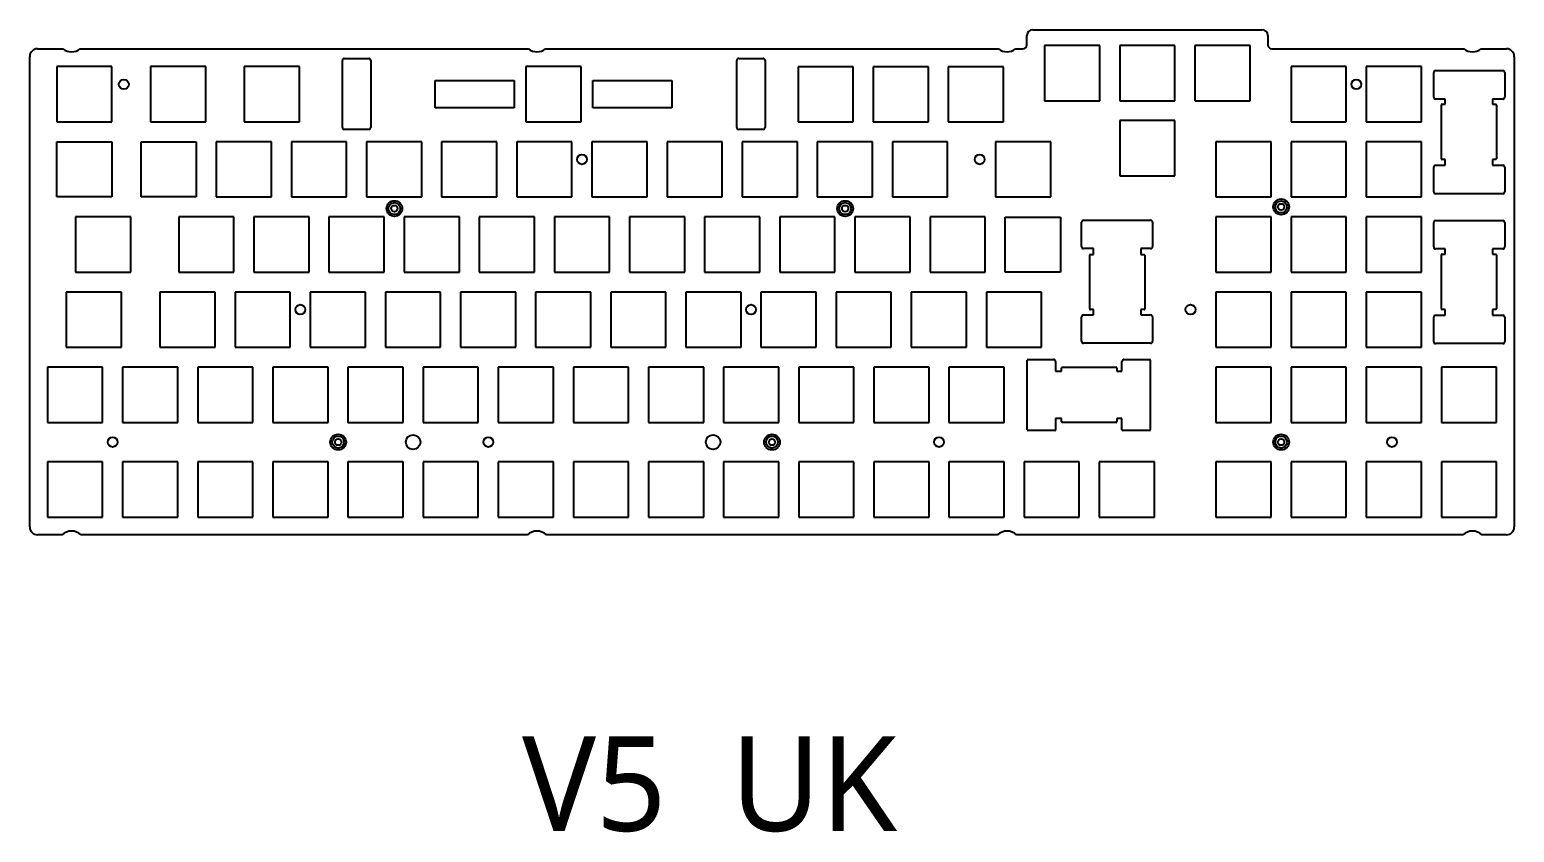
# Model space of a CAD drawing. Header units: millimetres. Extents: x -2394 to -1491, y -937 to 636.
# Drawn here: x -2173 to -1796.6, y 161.1 to 364.6 of the extents above; entities that cross this region are included whole.
import ezdxf

# ---------------------------------------------------------------- set-up
doc = ezdxf.new("R2010")
doc.units = ezdxf.units.MM
doc.header["$LTSCALE"] = 30.734
doc.layers.get('0').update_dxf_attribs({"linetype": 'CONTINUOUS'})
doc.layers.add('dim', color=82, linetype='CONTINUOUS', lineweight=9)
doc.styles.add('ROMANC', font='romanc.shx', dxfattribs={"bigfont": 'gbcbig.shx'})

msp = doc.modelspace()

# ---------------------------------------------------------------- linework, layer by layer
at = {"color": 7, "linetype": 'Continuous'}
for p, q in [((-1920.149, 360.745), (-1920.149, 363.085)), ((-1918.649, 364.585), (-1860.549, 364.585)), ((-1859.049, 363.085), (-1859.049, 360.745)), ((-2173.012, 238.545), (-2173.012, 357.745)), ((-2171.012, 359.745), (-2164.569, 359.745)), ((-2160.204, 359.745), (-2046.569, 359.745)), ((-2042.204, 359.745), (-1927.369, 359.745)), ((-1923.004, 359.745), (-1921.149, 359.745)), ((-1901.649, 360.585), (-1915.649, 360.585)), ((-1915.649, 360.585), (-1915.649, 346.585)), ((-1901.649, 346.585), (-1901.649, 360.585)), ((-1882.599, 360.585), (-1896.599, 360.585)), ((-1896.599, 360.585), (-1896.599, 346.585)), ((-1882.599, 346.585), (-1882.599, 360.585)), ((-1863.549, 360.585), (-1877.549, 360.585)), ((-1877.549, 360.585), (-1877.549, 346.585)), ((-1863.549, 346.585), (-1863.549, 360.585)), ((-1858.049, 359.745), (-1809.369, 359.745)), ((-1805.004, 359.745), (-1798.562, 359.745)), ((-1796.562, 357.745), (-1796.562, 238.545)), ((-2166.142, 355.245), (-2166.142, 341.245)), ((-2152.142, 355.245), (-2166.142, 355.245)), ((-2152.142, 341.245), (-2152.142, 355.245)), ((-2142.377, 355.245), (-2142.377, 341.245)), ((-2128.377, 355.245), (-2142.377, 355.245)), ((-2128.377, 341.245), (-2128.377, 355.245)), ((-2118.612, 355.245), (-2118.612, 341.245)), ((-2104.612, 355.245), (-2118.612, 355.245)), ((-2104.612, 341.245), (-2104.612, 355.245)), ((-2093.729, 339.803), (-2093.729, 356.803)), ((-2093.229, 357.303), (-2087.029, 357.303)), ((-2086.529, 356.803), (-2086.529, 339.803)), ((-2047.207, 355.245), (-2047.207, 341.245)), ((-2033.207, 355.245), (-2047.207, 355.245)), ((-2033.207, 341.245), (-2033.207, 355.245)), ((-1993.729, 339.803), (-1993.729, 356.803)), ((-1993.229, 357.303), (-1987.029, 357.303)), ((-1986.529, 356.803), (-1986.529, 339.803)), ((-1978.182, 355.195), (-1978.182, 341.195)), ((-1964.182, 355.195), (-1978.182, 355.195)), ((-1964.182, 341.195), (-1964.182, 355.195)), ((-1959.132, 355.195), (-1959.132, 341.195)), ((-1945.132, 355.195), (-1959.132, 355.195)), ((-1945.132, 341.195), (-1945.132, 355.195)), ((-1940.082, 355.195), (-1940.082, 341.195)), ((-1926.082, 355.195), (-1940.082, 355.195)), ((-1926.082, 341.195), (-1926.082, 355.195)), ((-1839.162, 355.245), (-1853.162, 355.245)), ((-1853.162, 355.245), (-1853.162, 341.245)), ((-1839.162, 341.245), (-1839.162, 355.245)), ((-1820.112, 355.245), (-1834.112, 355.245)), ((-1834.112, 355.245), (-1834.112, 341.245)), ((-1820.112, 341.245), (-1820.112, 355.245)), ((-1816.503, 354.204), (-1799.503, 354.204)), ((-2070.207, 344.745), (-2070.207, 351.745)), ((-2070.207, 351.745), (-2050.207, 351.745)), ((-2050.207, 351.745), (-2050.207, 344.745)), ((-2030.207, 344.745), (-2030.207, 351.745)), ((-2030.207, 351.745), (-2010.207, 351.745)), ((-2010.207, 351.745), (-2010.207, 344.745)), ((-1817.003, 347.504), (-1817.003, 353.704)), ((-1799.003, 353.704), (-1799.003, 347.504)), ((-1915.649, 346.585), (-1901.649, 346.585)), ((-1896.599, 346.585), (-1882.599, 346.585)), ((-1877.549, 346.585), (-1863.549, 346.585)), ((-1814.062, 347.004), (-1816.503, 347.004)), ((-1814.062, 345.682), (-1814.062, 347.004)), ((-1799.503, 347.004), (-1802.062, 347.004)), ((-1802.062, 347.004), (-1802.062, 345.682)), ((-2050.207, 344.745), (-2070.207, 344.745)), ((-2010.207, 344.745), (-2030.207, 344.745)), ((-1815.062, 331.882), (-1815.062, 345.482)), ((-1814.862, 345.682), (-1814.062, 345.682)), ((-1802.062, 345.682), (-1801.262, 345.682)), ((-1801.062, 345.482), (-1801.062, 331.882)), ((-2166.142, 341.245), (-2152.142, 341.245)), ((-2142.377, 341.245), (-2128.377, 341.245)), ((-2118.612, 341.245), (-2104.612, 341.245)), ((-2087.029, 339.303), (-2093.229, 339.303)), ((-2047.207, 341.245), (-2033.207, 341.245)), ((-1987.029, 339.303), (-1993.229, 339.303)), ((-1978.182, 341.195), (-1964.182, 341.195)), ((-1959.132, 341.195), (-1945.132, 341.195)), ((-1940.082, 341.195), (-1926.082, 341.195)), ((-1882.599, 341.535), (-1896.599, 341.535)), ((-1896.599, 341.535), (-1896.599, 327.535)), ((-1882.599, 327.535), (-1882.599, 341.535)), ((-1853.162, 341.245), (-1839.162, 341.245)), ((-1834.112, 341.245), (-1820.112, 341.245)), ((-2166.142, 322.195), (-2166.142, 336.195)), ((-2166.142, 336.195), (-2152.142, 336.195)), ((-2152.142, 336.195), (-2152.142, 322.195)), ((-2144.757, 322.195), (-2144.757, 336.195)), ((-2144.757, 336.195), (-2130.757, 336.195)), ((-2130.757, 336.195), (-2130.757, 322.195)), ((-2125.707, 336.195), (-2125.707, 322.195)), ((-2111.707, 336.195), (-2125.707, 336.195)), ((-2111.707, 322.195), (-2111.707, 336.195)), ((-2106.657, 336.195), (-2106.657, 322.195)), ((-2092.657, 336.195), (-2106.657, 336.195)), ((-2092.657, 322.195), (-2092.657, 336.195)), ((-2087.607, 336.195), (-2087.607, 322.195)), ((-2073.607, 336.195), (-2087.607, 336.195)), ((-2073.607, 322.195), (-2073.607, 336.195)), ((-2068.557, 336.195), (-2068.557, 322.195)), ((-2054.557, 336.195), (-2068.557, 336.195)), ((-2054.557, 322.195), (-2054.557, 336.195)), ((-2049.507, 336.195), (-2049.507, 322.195)), ((-2035.507, 336.195), (-2049.507, 336.195)), ((-2035.507, 322.195), (-2035.507, 336.195)), ((-2030.457, 336.195), (-2030.457, 322.195)), ((-2016.457, 336.195), (-2030.457, 336.195)), ((-2016.457, 322.195), (-2016.457, 336.195)), ((-2011.407, 336.195), (-2011.407, 322.195)), ((-1997.407, 336.195), (-2011.407, 336.195)), ((-1997.407, 322.195), (-1997.407, 336.195)), ((-1992.357, 336.195), (-1992.357, 322.195)), ((-1978.357, 336.195), (-1992.357, 336.195)), ((-1978.357, 322.195), (-1978.357, 336.195)), ((-1973.307, 336.195), (-1973.307, 322.195)), ((-1959.307, 336.195), (-1973.307, 336.195)), ((-1959.307, 322.195), (-1959.307, 336.195)), ((-1954.257, 336.195), (-1954.257, 322.195)), ((-1940.257, 336.195), (-1954.257, 336.195)), ((-1940.257, 322.195), (-1940.257, 336.195)), ((-1914.112, 336.195), (-1928.112, 336.195)), ((-1928.112, 336.195), (-1928.112, 322.195)), ((-1914.112, 322.195), (-1914.112, 336.195)), ((-1858.212, 336.195), (-1872.212, 336.195)), ((-1872.212, 336.195), (-1872.212, 322.195)), ((-1858.212, 322.195), (-1858.212, 336.195)), ((-1839.162, 336.195), (-1853.162, 336.195)), ((-1853.162, 336.195), (-1853.162, 322.195)), ((-1839.162, 322.195), (-1839.162, 336.195)), ((-1820.112, 336.195), (-1834.112, 336.195)), ((-1834.112, 336.195), (-1834.112, 322.195)), ((-1820.112, 322.195), (-1820.112, 336.195)), ((-1814.062, 331.682), (-1814.862, 331.682)), ((-1814.062, 330.204), (-1814.062, 331.682)), ((-1801.262, 331.682), (-1802.062, 331.682)), ((-1802.062, 331.682), (-1802.062, 330.204)), ((-1896.599, 327.535), (-1882.599, 327.535)), ((-1817.003, 323.504), (-1817.003, 329.704)), ((-1816.503, 330.204), (-1814.062, 330.204)), ((-1802.062, 330.204), (-1799.503, 330.204)), ((-1799.003, 329.704), (-1799.003, 323.504)), ((-2152.142, 322.195), (-2166.142, 322.195)), ((-2130.757, 322.195), (-2144.757, 322.195)), ((-2125.707, 322.195), (-2111.707, 322.195)), ((-2106.657, 322.195), (-2092.657, 322.195)), ((-2087.607, 322.195), (-2073.607, 322.195)), ((-2068.557, 322.195), (-2054.557, 322.195)), ((-2049.507, 322.195), (-2035.507, 322.195)), ((-2030.457, 322.195), (-2016.457, 322.195)), ((-2011.407, 322.195), (-1997.407, 322.195)), ((-1992.357, 322.195), (-1978.357, 322.195)), ((-1973.307, 322.195), (-1959.307, 322.195)), ((-1954.257, 322.195), (-1940.257, 322.195)), ((-1928.112, 322.195), (-1914.112, 322.195)), ((-1872.212, 322.195), (-1858.212, 322.195)), ((-1853.162, 322.195), (-1839.162, 322.195)), ((-1834.112, 322.195), (-1820.112, 322.195)), ((-1799.503, 323.004), (-1816.503, 323.004)), ((-2161.362, 317.145), (-2161.362, 303.145)), ((-2147.362, 317.145), (-2161.362, 317.145)), ((-2147.362, 303.145), (-2147.362, 317.145)), ((-2135.217, 317.145), (-2135.217, 303.145)), ((-2121.217, 317.145), (-2135.217, 317.145)), ((-2121.217, 303.145), (-2121.217, 317.145)), ((-2116.167, 317.145), (-2116.167, 303.145)), ((-2102.167, 317.145), (-2116.167, 317.145)), ((-2102.167, 303.145), (-2102.167, 317.145)), ((-2097.117, 317.145), (-2097.117, 303.145)), ((-2083.117, 317.145), (-2097.117, 317.145)), ((-2083.117, 303.145), (-2083.117, 317.145)), ((-2078.067, 317.145), (-2078.067, 303.145)), ((-2064.067, 317.145), (-2078.067, 317.145)), ((-2064.067, 303.145), (-2064.067, 317.145)), ((-2059.017, 317.145), (-2059.017, 303.145)), ((-2045.017, 317.145), (-2059.017, 317.145)), ((-2045.017, 303.145), (-2045.017, 317.145)), ((-2039.967, 317.145), (-2039.967, 303.145)), ((-2025.967, 317.145), (-2039.967, 317.145)), ((-2025.967, 303.145), (-2025.967, 317.145)), ((-2020.917, 317.145), (-2020.917, 303.145)), ((-2006.917, 317.145), (-2020.917, 317.145)), ((-2006.917, 303.145), (-2006.917, 317.145)), ((-2001.867, 317.145), (-2001.867, 303.145)), ((-1987.867, 317.145), (-2001.867, 317.145)), ((-1987.867, 303.145), (-1987.867, 317.145)), ((-1982.817, 317.145), (-1982.817, 303.145)), ((-1968.817, 317.145), (-1982.817, 317.145)), ((-1968.817, 303.145), (-1968.817, 317.145)), ((-1963.767, 317.145), (-1963.767, 303.145)), ((-1949.767, 317.145), (-1963.767, 317.145)), ((-1949.767, 303.145), (-1949.767, 317.145)), ((-1930.717, 317.145), (-1944.717, 317.145)), ((-1944.717, 317.145), (-1944.717, 303.145)), ((-1930.717, 303.145), (-1930.717, 317.145)), ((-1925.667, 317.095), (-1911.667, 317.095)), ((-1925.667, 303.095), (-1925.667, 317.095)), ((-1911.667, 317.095), (-1911.667, 303.095)), ((-1905.792, 316.295), (-1888.792, 316.295)), ((-1858.212, 317.145), (-1872.212, 317.145)), ((-1872.212, 317.145), (-1872.212, 303.145)), ((-1858.212, 303.145), (-1858.212, 317.145)), ((-1839.162, 317.145), (-1853.162, 317.145)), ((-1853.162, 317.145), (-1853.162, 303.145)), ((-1839.162, 303.145), (-1839.162, 317.145)), ((-1820.112, 317.145), (-1834.112, 317.145)), ((-1834.112, 317.145), (-1834.112, 303.145)), ((-1820.112, 303.145), (-1820.112, 317.145)), ((-1906.292, 309.595), (-1906.292, 315.795)), ((-1888.292, 315.795), (-1888.292, 309.595)), ((-1817.003, 309.504), (-1817.003, 315.704)), ((-1816.503, 316.204), (-1799.503, 316.204)), ((-1799.003, 315.704), (-1799.003, 309.504)), ((-1903.233, 309.095), (-1905.792, 309.095)), ((-1903.233, 307.617), (-1903.233, 309.095)), ((-1888.792, 309.095), (-1891.233, 309.095)), ((-1891.233, 309.095), (-1891.233, 307.617)), ((-1814.062, 309.004), (-1816.503, 309.004)), ((-1814.062, 307.682), (-1814.062, 309.004)), ((-1799.503, 309.004), (-1802.062, 309.004)), ((-1802.062, 309.004), (-1802.062, 307.682)), ((-1904.233, 293.817), (-1904.233, 307.417)), ((-1904.033, 307.617), (-1903.233, 307.617)), ((-1891.233, 307.617), (-1890.433, 307.617)), ((-1890.233, 307.417), (-1890.233, 293.817)), ((-1815.062, 293.882), (-1815.062, 307.482)), ((-1814.862, 307.682), (-1814.062, 307.682)), ((-1802.062, 307.682), (-1801.262, 307.682)), ((-1801.062, 307.482), (-1801.062, 293.882)), ((-2161.362, 303.145), (-2147.362, 303.145)), ((-2135.217, 303.145), (-2121.217, 303.145)), ((-2116.167, 303.145), (-2102.167, 303.145)), ((-2097.117, 303.145), (-2083.117, 303.145)), ((-2078.067, 303.145), (-2064.067, 303.145)), ((-2059.017, 303.145), (-2045.017, 303.145)), ((-2039.967, 303.145), (-2025.967, 303.145)), ((-2020.917, 303.145), (-2006.917, 303.145)), ((-2001.867, 303.145), (-1987.867, 303.145)), ((-1982.817, 303.145), (-1968.817, 303.145)), ((-1963.767, 303.145), (-1949.767, 303.145)), ((-1944.717, 303.145), (-1930.717, 303.145)), ((-1911.667, 303.095), (-1925.667, 303.095)), ((-1872.212, 303.145), (-1858.212, 303.145)), ((-1853.162, 303.145), (-1839.162, 303.145)), ((-1834.112, 303.145), (-1820.112, 303.145)), ((-2163.747, 298.095), (-2163.747, 284.095)), ((-2149.747, 298.095), (-2163.747, 298.095)), ((-2149.747, 284.095), (-2149.747, 298.095)), ((-2139.982, 298.095), (-2139.982, 284.095)), ((-2125.982, 298.095), (-2139.982, 298.095)), ((-2125.982, 284.095), (-2125.982, 298.095)), ((-2120.932, 298.095), (-2120.932, 284.095)), ((-2106.932, 298.095), (-2120.932, 298.095)), ((-2106.932, 284.095), (-2106.932, 298.095)), ((-2101.882, 298.095), (-2101.882, 284.095)), ((-2087.882, 298.095), (-2101.882, 298.095)), ((-2087.882, 284.095), (-2087.882, 298.095)), ((-2082.832, 298.095), (-2082.832, 284.095)), ((-2068.832, 298.095), (-2082.832, 298.095)), ((-2068.832, 284.095), (-2068.832, 298.095)), ((-2063.782, 298.095), (-2063.782, 284.095)), ((-2049.782, 298.095), (-2063.782, 298.095)), ((-2049.782, 284.095), (-2049.782, 298.095)), ((-2044.732, 298.095), (-2044.732, 284.095)), ((-2030.732, 298.095), (-2044.732, 298.095)), ((-2030.732, 284.095), (-2030.732, 298.095)), ((-2025.682, 298.095), (-2025.682, 284.095)), ((-2011.682, 298.095), (-2025.682, 298.095)), ((-2011.682, 284.095), (-2011.682, 298.095)), ((-2006.632, 298.095), (-2006.632, 284.095)), ((-1992.632, 298.095), (-2006.632, 298.095)), ((-1992.632, 284.095), (-1992.632, 298.095)), ((-1987.582, 298.095), (-1987.582, 284.095)), ((-1973.582, 298.095), (-1987.582, 298.095)), ((-1973.582, 284.095), (-1973.582, 298.095)), ((-1954.532, 298.095), (-1968.532, 298.095)), ((-1968.532, 298.095), (-1968.532, 284.095)), ((-1954.532, 284.095), (-1954.532, 298.095)), ((-1935.482, 298.095), (-1949.482, 298.095)), ((-1949.482, 298.095), (-1949.482, 284.095)), ((-1935.482, 284.095), (-1935.482, 298.095)), ((-1916.432, 298.095), (-1930.432, 298.095)), ((-1930.432, 298.095), (-1930.432, 284.095)), ((-1916.432, 284.095), (-1916.432, 298.095)), ((-1858.212, 298.095), (-1872.212, 298.095)), ((-1872.212, 298.095), (-1872.212, 284.095)), ((-1858.212, 284.095), (-1858.212, 298.095)), ((-1839.162, 298.095), (-1853.162, 298.095)), ((-1853.162, 298.095), (-1853.162, 284.095)), ((-1839.162, 284.095), (-1839.162, 298.095)), ((-1820.112, 298.095), (-1834.112, 298.095)), ((-1834.112, 298.095), (-1834.112, 284.095)), ((-1820.112, 284.095), (-1820.112, 298.095)), ((-1814.062, 293.682), (-1814.862, 293.682)), ((-1814.062, 292.204), (-1814.062, 293.682)), ((-1801.262, 293.682), (-1802.062, 293.682)), ((-1802.062, 293.682), (-1802.062, 292.204)), ((-1906.292, 285.595), (-1906.292, 291.795)), ((-1905.792, 292.295), (-1903.233, 292.295)), ((-1903.233, 293.617), (-1904.033, 293.617)), ((-1903.233, 292.295), (-1903.233, 293.617)), ((-1890.433, 293.617), (-1891.233, 293.617)), ((-1891.233, 293.617), (-1891.233, 292.295)), ((-1891.233, 292.295), (-1888.792, 292.295)), ((-1888.292, 291.795), (-1888.292, 285.595)), ((-1817.003, 285.504), (-1817.003, 291.704)), ((-1816.503, 292.204), (-1814.062, 292.204)), ((-1802.062, 292.204), (-1799.503, 292.204)), ((-1799.003, 291.704), (-1799.003, 285.504)), ((-2163.747, 284.095), (-2149.747, 284.095)), ((-2139.982, 284.095), (-2125.982, 284.095)), ((-2120.932, 284.095), (-2106.932, 284.095)), ((-2101.882, 284.095), (-2087.882, 284.095)), ((-2082.832, 284.095), (-2068.832, 284.095)), ((-2063.782, 284.095), (-2049.782, 284.095)), ((-2044.732, 284.095), (-2030.732, 284.095)), ((-2025.682, 284.095), (-2011.682, 284.095)), ((-2006.632, 284.095), (-1992.632, 284.095)), ((-1987.582, 284.095), (-1973.582, 284.095)), ((-1968.532, 284.095), (-1954.532, 284.095)), ((-1949.482, 284.095), (-1935.482, 284.095)), ((-1930.432, 284.095), (-1916.432, 284.095)), ((-1888.792, 285.095), (-1905.792, 285.095)), ((-1872.212, 284.095), (-1858.212, 284.095)), ((-1853.162, 284.095), (-1839.162, 284.095)), ((-1834.112, 284.095), (-1820.112, 284.095)), ((-1799.503, 285.004), (-1816.503, 285.004)), ((-2168.512, 279.045), (-2168.512, 265.045)), ((-2154.512, 279.045), (-2168.512, 279.045)), ((-2154.512, 265.045), (-2154.512, 279.045)), ((-2149.462, 279.045), (-2149.462, 265.045)), ((-2135.462, 279.045), (-2149.462, 279.045)), ((-2135.462, 265.045), (-2135.462, 279.045)), ((-2130.412, 279.045), (-2130.412, 265.045)), ((-2116.412, 279.045), (-2130.412, 279.045)), ((-2116.412, 265.045), (-2116.412, 279.045)), ((-2111.362, 279.045), (-2111.362, 265.045)), ((-2097.362, 279.045), (-2111.362, 279.045)), ((-2097.362, 265.045), (-2097.362, 279.045)), ((-2092.312, 279.045), (-2092.312, 265.045)), ((-2078.312, 279.045), (-2092.312, 279.045)), ((-2078.312, 265.045), (-2078.312, 279.045)), ((-2073.262, 279.045), (-2073.262, 265.045)), ((-2059.262, 279.045), (-2073.262, 279.045)), ((-2059.262, 265.045), (-2059.262, 279.045)), ((-2054.212, 279.045), (-2054.212, 265.045)), ((-2040.212, 279.045), (-2054.212, 279.045)), ((-2040.212, 265.045), (-2040.212, 279.045)), ((-2035.162, 279.045), (-2035.162, 265.045)), ((-2021.162, 279.045), (-2035.162, 279.045)), ((-2021.162, 265.045), (-2021.162, 279.045)), ((-2016.112, 279.045), (-2016.112, 265.045)), ((-2002.112, 279.045), (-2016.112, 279.045)), ((-2002.112, 265.045), (-2002.112, 279.045)), ((-1997.062, 279.045), (-1997.062, 265.045)), ((-1983.062, 279.045), (-1997.062, 279.045)), ((-1983.062, 265.045), (-1983.062, 279.045)), ((-1964.012, 279.045), (-1978.012, 279.045)), ((-1978.012, 279.045), (-1978.012, 265.045)), ((-1964.012, 265.045), (-1964.012, 279.045)), ((-1944.962, 279.045), (-1958.962, 279.045)), ((-1958.962, 279.045), (-1958.962, 265.045)), ((-1944.962, 265.045), (-1944.962, 279.045)), ((-1925.912, 279.045), (-1939.912, 279.045)), ((-1939.912, 279.045), (-1939.912, 265.045)), ((-1925.912, 265.045), (-1925.912, 279.045)), ((-1920.064, 263.186), (-1920.064, 280.786)), ((-1919.864, 280.986), (-1913.364, 280.986)), ((-1912.864, 280.486), (-1912.864, 278.045)), ((-1911.387, 278.045), (-1911.387, 278.845)), ((-1911.187, 279.045), (-1897.587, 279.045)), ((-1897.387, 278.845), (-1897.387, 278.045)), ((-1896.064, 278.045), (-1896.064, 280.486)), ((-1895.564, 280.986), (-1889.064, 280.986)), ((-1888.864, 280.786), (-1888.864, 263.186)), ((-1858.212, 279.045), (-1872.212, 279.045)), ((-1872.212, 279.045), (-1872.212, 265.045)), ((-1858.212, 265.045), (-1858.212, 279.045)), ((-1839.162, 279.045), (-1853.162, 279.045)), ((-1853.162, 279.045), (-1853.162, 265.045)), ((-1839.162, 265.045), (-1839.162, 279.045)), ((-1820.112, 279.045), (-1834.112, 279.045)), ((-1834.112, 279.045), (-1834.112, 265.045)), ((-1820.112, 265.045), (-1820.112, 279.045)), ((-1801.062, 279.045), (-1815.062, 279.045)), ((-1815.062, 279.045), (-1815.062, 265.045)), ((-1801.062, 265.045), (-1801.062, 279.045)), ((-1912.864, 278.045), (-1911.387, 278.045)), ((-1897.387, 278.045), (-1896.064, 278.045)), ((-2168.512, 265.045), (-2154.512, 265.045)), ((-2149.462, 265.045), (-2135.462, 265.045)), ((-2130.412, 265.045), (-2116.412, 265.045)), ((-2111.362, 265.045), (-2097.362, 265.045)), ((-2092.312, 265.045), (-2078.312, 265.045)), ((-2073.262, 265.045), (-2059.262, 265.045)), ((-2054.212, 265.045), (-2040.212, 265.045)), ((-2035.162, 265.045), (-2021.162, 265.045)), ((-2016.112, 265.045), (-2002.112, 265.045)), ((-1997.062, 265.045), (-1983.062, 265.045)), ((-1978.012, 265.045), (-1964.012, 265.045)), ((-1958.962, 265.045), (-1944.962, 265.045)), ((-1939.912, 265.045), (-1925.912, 265.045)), ((-1911.387, 266.045), (-1912.864, 266.045)), ((-1912.864, 266.045), (-1912.864, 263.186)), ((-1911.387, 265.245), (-1911.387, 266.045)), ((-1897.587, 265.045), (-1911.187, 265.045)), ((-1896.064, 266.045), (-1897.387, 266.045)), ((-1897.387, 266.045), (-1897.387, 265.245)), ((-1896.064, 263.186), (-1896.064, 266.045)), ((-1872.212, 265.045), (-1858.212, 265.045)), ((-1853.162, 265.045), (-1839.162, 265.045)), ((-1834.112, 265.045), (-1820.112, 265.045)), ((-1815.062, 265.045), (-1801.062, 265.045)), ((-1913.064, 262.986), (-1919.864, 262.986)), ((-1889.064, 262.986), (-1895.864, 262.986)), ((-2168.512, 255.045), (-2168.512, 241.045)), ((-2154.512, 255.045), (-2168.512, 255.045)), ((-2154.512, 241.045), (-2154.512, 255.045)), ((-2149.462, 255.045), (-2149.462, 241.045)), ((-2135.462, 255.045), (-2149.462, 255.045)), ((-2135.462, 241.045), (-2135.462, 255.045)), ((-2130.412, 255.045), (-2130.412, 241.045)), ((-2116.412, 255.045), (-2130.412, 255.045)), ((-2116.412, 241.045), (-2116.412, 255.045)), ((-2111.362, 255.045), (-2111.362, 241.045)), ((-2097.362, 255.045), (-2111.362, 255.045)), ((-2097.362, 241.045), (-2097.362, 255.045)), ((-2092.312, 255.045), (-2092.312, 241.045)), ((-2078.312, 255.045), (-2092.312, 255.045)), ((-2078.312, 241.045), (-2078.312, 255.045)), ((-2073.262, 255.045), (-2073.262, 241.045)), ((-2059.262, 255.045), (-2073.262, 255.045)), ((-2059.262, 241.045), (-2059.262, 255.045)), ((-2054.212, 255.045), (-2054.212, 241.045)), ((-2040.212, 255.045), (-2054.212, 255.045)), ((-2040.212, 241.045), (-2040.212, 255.045)), ((-2035.162, 255.045), (-2035.162, 241.045)), ((-2021.162, 255.045), (-2035.162, 255.045)), ((-2021.162, 241.045), (-2021.162, 255.045)), ((-2002.112, 255.045), (-2016.112, 255.045)), ((-2016.112, 255.045), (-2016.112, 241.045)), ((-2002.112, 241.045), (-2002.112, 255.045)), ((-1983.062, 255.045), (-1997.062, 255.045)), ((-1997.062, 255.045), (-1997.062, 241.045)), ((-1983.062, 241.045), (-1983.062, 255.045)), ((-1964.012, 255.045), (-1978.012, 255.045)), ((-1978.012, 255.045), (-1978.012, 241.045)), ((-1964.012, 241.045), (-1964.012, 255.045)), ((-1944.962, 255.045), (-1958.962, 255.045)), ((-1958.962, 255.045), (-1958.962, 241.045)), ((-1944.962, 241.045), (-1944.962, 255.045)), ((-1925.912, 255.045), (-1939.912, 255.045)), ((-1939.912, 255.045), (-1939.912, 241.045)), ((-1925.912, 241.045), (-1925.912, 255.045)), ((-1906.862, 255.045), (-1920.862, 255.045)), ((-1920.862, 255.045), (-1920.862, 241.045)), ((-1906.862, 241.045), (-1906.862, 255.045)), ((-1887.812, 255.045), (-1901.812, 255.045)), ((-1901.812, 255.045), (-1901.812, 241.045)), ((-1887.812, 241.045), (-1887.812, 255.045)), ((-1858.212, 255.045), (-1872.212, 255.045)), ((-1872.212, 255.045), (-1872.212, 241.045)), ((-1858.212, 241.045), (-1858.212, 255.045)), ((-1839.162, 255.045), (-1853.162, 255.045)), ((-1853.162, 255.045), (-1853.162, 241.045)), ((-1839.162, 241.045), (-1839.162, 255.045)), ((-1820.112, 255.045), (-1834.112, 255.045)), ((-1834.112, 255.045), (-1834.112, 241.045)), ((-1820.112, 241.045), (-1820.112, 255.045)), ((-1801.062, 255.045), (-1815.062, 255.045)), ((-1815.062, 255.045), (-1815.062, 241.045)), ((-1801.062, 241.045), (-1801.062, 255.045)), ((-2168.512, 241.045), (-2154.512, 241.045)), ((-2149.462, 241.045), (-2135.462, 241.045)), ((-2130.412, 241.045), (-2116.412, 241.045)), ((-2111.362, 241.045), (-2097.362, 241.045)), ((-2092.312, 241.045), (-2078.312, 241.045)), ((-2073.262, 241.045), (-2059.262, 241.045)), ((-2054.212, 241.045), (-2040.212, 241.045)), ((-2035.162, 241.045), (-2021.162, 241.045)), ((-2016.112, 241.045), (-2002.112, 241.045)), ((-1997.062, 241.045), (-1983.062, 241.045)), ((-1978.012, 241.045), (-1964.012, 241.045)), ((-1958.962, 241.045), (-1944.962, 241.045)), ((-1939.912, 241.045), (-1925.912, 241.045)), ((-1920.862, 241.045), (-1906.862, 241.045)), ((-1901.812, 241.045), (-1887.812, 241.045)), ((-1872.212, 241.045), (-1858.212, 241.045)), ((-1853.162, 241.045), (-1839.162, 241.045)), ((-1834.112, 241.045), (-1820.112, 241.045)), ((-1815.062, 241.045), (-1801.062, 241.045)), ((-2164.804, 236.545), (-2171.012, 236.545)), ((-2046.804, 236.545), (-2159.97, 236.545)), ((-1927.604, 236.545), (-2041.97, 236.545)), ((-1809.604, 236.545), (-1922.77, 236.545)), ((-1798.562, 236.545), (-1804.77, 236.545))]:
    msp.add_line(p, q, dxfattribs=at)
for centre, radius in [((-2149.142, 350.745), 1.25), ((-1836.632, 350.745), 1.25), ((-2032.977, 331.695), 1.25), ((-1932.112, 331.695), 1.25), ((-1855.687, 319.67), 2), ((-1855.687, 319.67), 1.5), ((-1855.687, 319.67), 0.8), ((-2104.402, 293.645), 1.25), ((-1990.102, 293.645), 1.25), ((-1878.662, 293.645), 1.25), ((-2151.982, 260.045), 1.25), ((-2094.787, 260.045), 2), ((-2094.787, 260.045), 1.5), ((-2094.787, 260.045), 0.8), ((-2075.787, 260.045), 1.85), ((-2056.732, 260.045), 1.25), ((-1999.724, 260.045), 1.85), ((-1984.787, 260.045), 2), ((-1984.787, 260.045), 1.5), ((-1984.787, 260.045), 0.8), ((-1942.432, 260.045), 1.25), ((-1855.687, 260.045), 2), ((-1855.687, 260.045), 1.5), ((-1855.687, 260.045), 0.8), ((-1827.587, 260.045), 1.25)]:
    msp.add_circle(centre, radius, dxfattribs=at)
at = {"color": 6, "linetype": 'Continuous'}
for centre, radius in [((-2080.532, 319.245), 2), ((-2080.532, 319.245), 1.5), ((-2080.532, 319.245), 0.8), ((-1966.232, 319.245), 2), ((-1966.232, 319.245), 1.5), ((-1966.232, 319.245), 0.8)]:
    msp.add_circle(centre, radius, dxfattribs=at)
at = {"color": 7, "linetype": 'Continuous'}
for centre, radius, start, end in [((-1918.649, 363.085), 1.5, 90, 180), ((-1860.549, 363.085), 1.5, 0, 90), ((-2171.012, 357.745), 2, 90, 180), ((-2162.387, 362.545), 3.55, 232.06727, 307.93273), ((-2044.387, 362.545), 3.55, 232.06727, 307.93273), ((-1925.187, 362.545), 3.55, 232.06727, 307.93273), ((-1921.149, 360.745), 1, 270, 0), ((-1858.049, 360.745), 1, 180, 270), ((-1807.187, 362.545), 3.55, 232.06727, 307.93273), ((-1798.562, 357.745), 2, 0, 90), ((-2093.229, 356.803), 0.5, 90, 180), ((-2087.029, 356.803), 0.5, 0, 90), ((-1993.229, 356.803), 0.5, 90, 180), ((-1987.029, 356.803), 0.5, 0, 90), ((-1816.503, 353.704), 0.5, 90, 180), ((-1799.503, 353.704), 0.5, 0, 90), ((-1816.503, 347.504), 0.5, 180, 270), ((-1799.503, 347.504), 0.5, 270, 0), ((-1814.862, 345.482), 0.2, 90, 180), ((-1801.262, 345.482), 0.2, 0, 90), ((-2093.229, 339.803), 0.5, 180, 270), ((-2087.029, 339.803), 0.5, 270, 0), ((-1993.229, 339.803), 0.5, 180, 270), ((-1987.029, 339.803), 0.5, 270, 0), ((-1814.862, 331.882), 0.2, 180, 270), ((-1801.262, 331.882), 0.2, 270, 0), ((-1816.503, 329.704), 0.5, 90, 180), ((-1799.503, 329.704), 0.5, 0, 90), ((-1816.503, 323.504), 0.5, 180, 270), ((-1799.503, 323.504), 0.5, 270, 0), ((-1905.792, 315.795), 0.5, 90, 180), ((-1888.792, 315.795), 0.5, 0, 90), ((-1816.503, 315.704), 0.5, 90, 180), ((-1799.503, 315.704), 0.5, 0, 90), ((-1905.792, 309.595), 0.5, 180, 270), ((-1888.792, 309.595), 0.5, 270, 0), ((-1816.503, 309.504), 0.5, 180, 270), ((-1799.503, 309.504), 0.5, 270, 0), ((-1904.033, 307.417), 0.2, 90, 180), ((-1890.433, 307.417), 0.2, 0, 90), ((-1814.862, 307.482), 0.2, 90, 180), ((-1801.262, 307.482), 0.2, 0, 90), ((-1904.033, 293.817), 0.2, 180, 270), ((-1890.433, 293.817), 0.2, 270, 0), ((-1814.862, 293.882), 0.2, 180, 270), ((-1801.262, 293.882), 0.2, 270, 0), ((-1905.792, 291.795), 0.5, 90, 180), ((-1888.792, 291.795), 0.5, 0, 90), ((-1816.503, 291.704), 0.5, 90, 180), ((-1799.503, 291.704), 0.5, 0, 90), ((-1905.792, 285.595), 0.5, 180, 270), ((-1888.792, 285.595), 0.5, 270, 0), ((-1816.503, 285.504), 0.5, 180, 270), ((-1799.503, 285.504), 0.5, 270, 0), ((-1919.864, 280.786), 0.2, 90, 180), ((-1913.364, 280.486), 0.5, 0, 90), ((-1911.187, 278.845), 0.2, 90, 180), ((-1897.587, 278.845), 0.2, 0, 90), ((-1895.564, 280.486), 0.5, 90, 180), ((-1889.064, 280.786), 0.2, 0, 90), ((-1911.187, 265.245), 0.2, 180, 270), ((-1897.587, 265.245), 0.2, 270, 0), ((-1919.864, 263.186), 0.2, 180, 270), ((-1913.064, 263.186), 0.2, 270, 0), ((-1895.864, 263.186), 0.2, 180, 270), ((-1889.064, 263.186), 0.2, 270, 0), ((-2171.012, 238.545), 2, 180, 270), ((-2162.387, 233.945), 3.55, 47.08756, 132.91244), ((-2044.387, 233.945), 3.55, 47.08756, 132.91244), ((-1925.187, 233.945), 3.55, 47.08756, 132.91244), ((-1807.187, 233.945), 3.55, 47.08756, 132.91244), ((-1798.562, 238.545), 2, 270, 0)]:
    msp.add_arc(centre, radius, start, end, dxfattribs=at)

# ---------------------------------------------------------------- texts
at = {"layer": 'dim', "color": 42, "insert": (-2048.168, 185.472), "char_height": 24, "attachment_point": 1, "style": 'ROMANC'}
msp.add_mtext('{\\fMicrosoft YaHei|b0|i0|c134|p34;\\C6;V5  UK}', dxfattribs=at)

doc.saveas('drawing.dxf')
